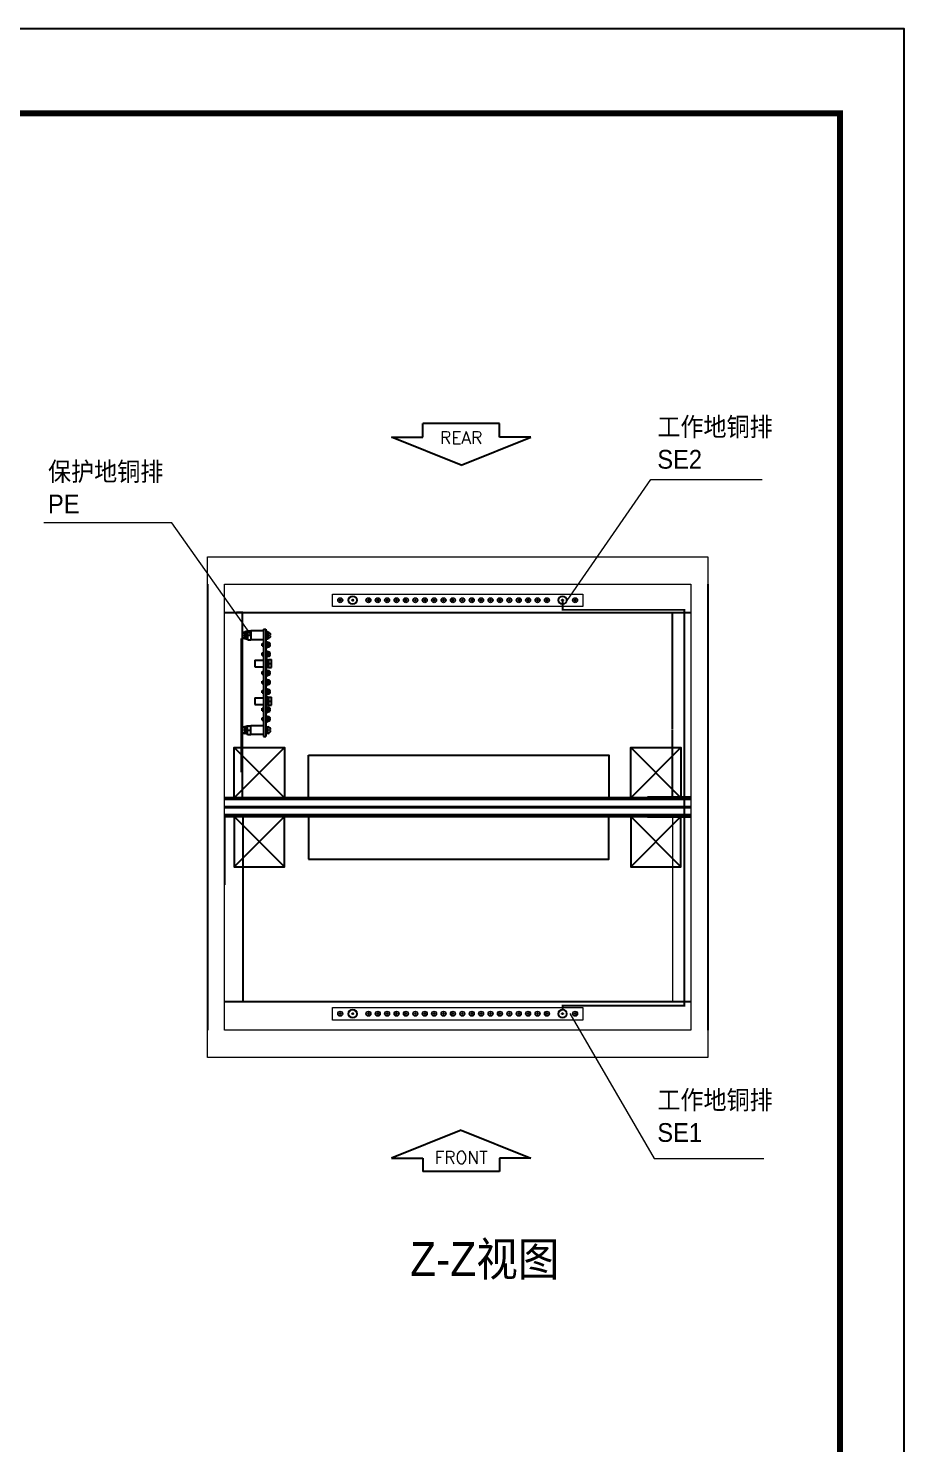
# Model space of a CAD drawing. Extents: x 81437 to 204847, y -54769 to -29444.
# Drawn here: x 89299 to 90696, y -35868 to -33609 of the extents above; entities that cross this region are included whole.
import ezdxf
from ezdxf.enums import TextEntityAlignment as Align

# ---------------------------------------------------------------- set-up
doc = ezdxf.new("R2010")
doc.units = 0
doc.header["$LTSCALE"] = 100
doc.header["$MEASUREMENT"] = 0
for name, color, linetype in [('02___PRT_ALL_AXES', 7, 'Continuous'), ('6', 6, 'Continuous'), ('70X110X1330_DXF_CONTINUOUS_LINE', 7, 'Continuous'), ('C_M8_DXF_CONTINUOUS_LINE', 7, 'Continuous'), ('D4_GB9074_24DXF_CONTINUOUS_LINE', 7, 'Continuous'), ('D4_GB9074_26DXF_CONTINUOUS_LINE', 7, 'Continuous'), ('D6_GB9074_24DXF_CONTINUOUS_LINE', 7, 'Continuous'), ('D6_GB9074_26DXF_CONTINUOUS_LINE', 7, 'Continuous'), ('D8_GB93_DXF_CONTINUOUS_LINE', 7, 'Continuous'), ('D8_GB97_1_DXF_CONTINUOUS_LINE', 7, 'Continuous'), ('GP03Z380_1_LDXF_CONTINUOUS_LINE', 7, 'Continuous'), ('JYZ-01G_DXF_CONTINUOUS_LINE', 7, 'Continuous'), ('KP103-A2-LT0DXF_CONTINUOUS_LINE', 7, 'Continuous'), ('KP103-A2-LT1DXF_CONTINUOUS_LINE', 7, 'Continuous'), ('M4X10_GB818_DXF_CONTINUOUS_LINE', 7, 'Continuous'), ('M6X14_GB818_DXF_CONTINUOUS_LINE', 7, 'Continuous'), ('M8X20_GB5783DXF_CONTINUOUS_LINE', 7, 'Continuous'), ('t', 1, 'Continuous'), ('TEXT', 7, 'Continuous')]:
    doc.layers.add(name, color=color, linetype=linetype)
doc.layers.add('细实线', color=7, linetype='Continuous', lineweight=20)
doc.styles.add('HZ', font='arial.ttf', dxfattribs={"width": 0.7})
doc.styles.add('ROMANS', font='romans', dxfattribs={"width": 0.8, "height": 2})
doc.styles.get("Standard").update_dxf_attribs({"font": ''})
doc.styles.add('微软雅黑', font='')
doc.styles.get('Standard').set_extended_font_data('SimSun')
doc.styles.get('微软雅黑').set_extended_font_data('Microsoft YaHei')

# ---------------------------------------------------------------- blocks, each defined once
blk = doc.blocks.new('图框')
at = {"layer": 't', "color": 7, "const_width": 9.62}
blk.add_lwpolyline([(4109.5, -3210.4), (4109.5, -58.9), (-6.2, -58.9), (-6.2, -3210.4)], close=True, dxfattribs=at)
at = {"color": 7, "style": '微软雅黑', "flags": 8}
for tag, p, height in [('DWG.NAME:', (1375.5, -2969.2), 25), ('DWG.NO.:', (3122, -3089.3), 24), ('图纸编号', (3309.2, -3111.3), 24), ('FILENO.:', (3122.5, -3165), 24), ('文档号', (3311.6, -3183), 24)]:
    blk.add_attdef(tag, p, '', height=height, dxfattribs=at)
at = {"color": 7, "style": '微软雅黑', "width": 0.8, "flags": 8}
for tag, p, height in [('PROJECTNAME:', (3119.3, -2971.7), 24), ('PROJECT_NAME', (3324.7, -2969.2), 25)]:
    blk.add_attdef(tag, p, '', height=height, dxfattribs=at)
at = {"color": 7, "style": '微软雅黑', "flags": 8}
for tag, height, width, p in [('RENLIU', 24, 0.7, (692, -3009.2)), ('SHUFENWANG', 24, 0.7, (879.6, -3009.2)), ('FANGHOU', 24, 0.7, (1063.6, -3009.2)), ('DANDANLI', 24, 0.7, (1243.9, -3009.2)), ('#10STATIONONTROLCABINETCOVER', 30, 0.6, (1771.7, -3076)), ('HANGZHOUHOLLYSYSAUTOMATIONCO.,LTD.', 24, 0.7, (2763.9, -3104.6))]:
    blk.add_attdef(tag, text='', height=height, dxfattribs=dict(at, width=width)).set_placement(p, align=Align.MIDDLE)
for tag, p in [('图纸名称:', (1371.6, -3024.8)), ('项目名称', (3272.9, -3045.6))]:
    blk.add_attdef(tag, text='', height=25, dxfattribs=at).set_placement(p, align=Align.BOTTOM_LEFT)
at = {"color": 7, "flags": 8}
blk.add_attdef('A', text='', height=23, dxfattribs=at).set_placement((53.7, -3033.7), align=Align.MIDDLE)
at = {"color": 7, "style": '微软雅黑', "flags": 8}
for tag, height, p in [('设计时间', 23, (207.7, -3033.7)), ('刘仁', 23, (692, -3061.1)), ('王姝芬', 23, (879.6, -3061.1)), ('侯方', 23, (1063.6, -3061.1)), ('李丹丹', 23, (1243.9, -3061.1)), ('PAGEXOFX', 24, (3947.6, -3097.9)), ('REV.', 24, (53.2, -3121.9)), ('DATE', 24, (202.7, -3121.9)), ('DESCRIPTION', 24, (445.6, -3121.9)), ('PREPARED', 24, (692, -3121.9)), ('CHECKED', 24, (879.6, -3121.9)), ('SIGNED', 24, (1063.6, -3121.9)), ('APPROVED', 24, (1243.9, -3121.9)), ('图纸名称', 30, (1771.7, -3153.6)), ('第几页共几页', 24, (3947.6, -3172.9))]:
    blk.add_attdef(tag, text='', height=height, dxfattribs=at).set_placement(p, align=Align.MIDDLE)
blk = doc.blocks.new('工作地铜排新')
at = {"linetype": 'Continuous', "lineweight": 0}
for p, q in [((8.6, -13), (8.6, -12)), ((8.6, -12), (9.6, -12)), ((9.6, -13), (8.6, -13)), ((9.6, -12), (9.6, -11)), ((9.6, -11), (10.6, -11)), ((9.6, -14), (9.6, -13)), ((10.6, -14), (9.6, -14)), ((10.6, -11), (10.6, -12)), ((10.6, -12), (11.6, -12)), ((10.6, -13), (10.6, -14)), ((11.6, -13), (10.6, -13)), ((11.6, -12), (11.6, -13)), ((8.6, -58), (8.6, -57)), ((8.6, -57), (9.6, -57)), ((9.6, -58), (8.6, -58)), ((9.6, -57), (9.6, -56)), ((9.6, -56), (10.6, -56)), ((9.6, -59), (9.6, -58)), ((10.6, -59), (9.6, -59)), ((10.6, -56), (10.6, -57)), ((10.6, -57), (11.6, -57)), ((10.6, -58), (10.6, -59)), ((11.6, -58), (10.6, -58)), ((11.6, -57), (11.6, -58)), ((8.6, -73), (8.6, -72)), ((8.6, -72), (9.6, -72)), ((9.6, -73), (8.6, -73)), ((8.6, -88), (8.6, -87)), ((8.6, -87), (9.6, -87)), ((9.6, -88), (8.6, -88)), ((9.6, -72), (9.6, -71)), ((9.6, -71), (10.6, -71)), ((9.6, -74), (9.6, -73)), ((10.6, -74), (9.6, -74)), ((9.6, -87), (9.6, -86)), ((9.6, -86), (10.6, -86)), ((9.6, -89), (9.6, -88)), ((10.6, -89), (9.6, -89)), ((10.6, -71), (10.6, -72)), ((10.6, -72), (11.6, -72)), ((10.6, -73), (10.6, -74)), ((11.6, -73), (10.6, -73)), ((10.6, -86), (10.6, -87)), ((10.6, -87), (11.6, -87)), ((10.6, -88), (10.6, -89)), ((11.6, -88), (10.6, -88)), ((11.6, -72), (11.6, -73)), ((11.6, -87), (11.6, -88)), ((8.6, -103), (8.6, -102)), ((8.6, -102), (9.6, -102)), ((9.6, -103), (8.6, -103)), ((9.6, -102), (9.6, -101)), ((9.6, -101), (10.6, -101)), ((9.6, -104), (9.6, -103)), ((10.6, -104), (9.6, -104)), ((10.6, -101), (10.6, -102)), ((10.6, -102), (11.6, -102)), ((10.6, -103), (10.6, -104)), ((11.6, -103), (10.6, -103)), ((11.6, -102), (11.6, -103)), ((8.6, -118), (8.6, -117)), ((8.6, -117), (9.6, -117)), ((9.6, -118), (8.6, -118)), ((8.6, -133), (8.6, -132)), ((8.6, -132), (9.6, -132)), ((9.6, -133), (8.6, -133)), ((9.6, -117), (9.6, -116)), ((9.6, -116), (10.6, -116)), ((9.6, -119), (9.6, -118)), ((10.6, -119), (9.6, -119)), ((9.6, -132), (9.6, -131)), ((9.6, -131), (10.6, -131)), ((9.6, -134), (9.6, -133)), ((10.6, -134), (9.6, -134)), ((10.6, -116), (10.6, -117)), ((10.6, -117), (11.6, -117)), ((10.6, -118), (10.6, -119)), ((11.6, -118), (10.6, -118)), ((10.6, -131), (10.6, -132)), ((10.6, -132), (11.6, -132)), ((10.6, -133), (10.6, -134)), ((11.6, -133), (10.6, -133)), ((11.6, -117), (11.6, -118)), ((11.6, -132), (11.6, -133)), ((8.6, -148), (8.6, -147)), ((8.6, -147), (9.6, -147)), ((9.6, -148), (8.6, -148)), ((9.6, -147), (9.6, -146)), ((9.6, -146), (10.6, -146)), ((9.6, -149), (9.6, -148)), ((10.6, -149), (9.6, -149)), ((10.6, -146), (10.6, -147)), ((10.6, -147), (11.6, -147)), ((10.6, -148), (10.6, -149)), ((11.6, -148), (10.6, -148)), ((11.6, -147), (11.6, -148)), ((8.6, -163), (8.6, -162)), ((8.6, -162), (9.6, -162)), ((9.6, -163), (8.6, -163)), ((8.6, -178), (8.6, -177)), ((8.6, -177), (9.6, -177)), ((9.6, -178), (8.6, -178)), ((9.6, -162), (9.6, -161)), ((9.6, -161), (10.6, -161)), ((9.6, -164), (9.6, -163)), ((10.6, -164), (9.6, -164)), ((9.6, -177), (9.6, -176)), ((9.6, -176), (10.6, -176)), ((9.6, -179), (9.6, -178)), ((10.6, -179), (9.6, -179)), ((10.6, -161), (10.6, -162)), ((10.6, -162), (11.6, -162)), ((10.6, -163), (10.6, -164)), ((11.6, -163), (10.6, -163)), ((10.6, -176), (10.6, -177)), ((10.6, -177), (11.6, -177)), ((10.6, -178), (10.6, -179)), ((11.6, -178), (10.6, -178)), ((11.6, -162), (11.6, -163)), ((11.6, -177), (11.6, -178)), ((8.6, -193), (8.6, -192)), ((8.6, -192), (9.6, -192)), ((9.6, -193), (8.6, -193)), ((9.6, -192), (9.6, -191)), ((9.6, -191), (10.6, -191)), ((9.6, -194), (9.6, -193)), ((10.6, -194), (9.6, -194)), ((10.6, -191), (10.6, -192)), ((10.6, -192), (11.6, -192)), ((10.6, -193), (10.6, -194)), ((11.6, -193), (10.6, -193)), ((11.6, -192), (11.6, -193)), ((8.6, -208), (8.6, -207)), ((8.6, -207), (9.6, -207)), ((9.6, -208), (8.6, -208)), ((8.6, -223), (8.6, -222)), ((8.6, -222), (9.6, -222)), ((9.6, -223), (8.6, -223)), ((9.6, -207), (9.6, -206)), ((9.6, -206), (10.6, -206)), ((9.6, -209), (9.6, -208)), ((10.6, -209), (9.6, -209)), ((9.6, -222), (9.6, -221)), ((9.6, -221), (10.6, -221)), ((9.6, -224), (9.6, -223)), ((10.6, -224), (9.6, -224)), ((10.6, -206), (10.6, -207)), ((10.6, -207), (11.6, -207)), ((10.6, -208), (10.6, -209)), ((11.6, -208), (10.6, -208)), ((10.6, -221), (10.6, -222)), ((10.6, -222), (11.6, -222)), ((10.6, -223), (10.6, -224)), ((11.6, -223), (10.6, -223)), ((11.6, -207), (11.6, -208)), ((11.6, -222), (11.6, -223)), ((8.6, -238), (8.6, -237)), ((8.6, -237), (9.6, -237)), ((9.6, -238), (8.6, -238)), ((9.6, -237), (9.6, -236)), ((9.6, -236), (10.6, -236)), ((9.6, -239), (9.6, -238)), ((10.6, -239), (9.6, -239)), ((10.6, -236), (10.6, -237)), ((10.6, -237), (11.6, -237)), ((10.6, -238), (10.6, -239)), ((11.6, -238), (10.6, -238)), ((11.6, -237), (11.6, -238)), ((8.6, -253), (8.6, -252)), ((8.6, -252), (9.6, -252)), ((9.6, -253), (8.6, -253)), ((8.6, -268), (8.6, -267)), ((8.6, -267), (9.6, -267)), ((9.6, -268), (8.6, -268)), ((9.6, -252), (9.6, -251)), ((9.6, -251), (10.6, -251)), ((9.6, -254), (9.6, -253)), ((10.6, -254), (9.6, -254)), ((9.6, -267), (9.6, -266)), ((9.6, -266), (10.6, -266)), ((9.6, -269), (9.6, -268)), ((10.6, -269), (9.6, -269)), ((10.6, -251), (10.6, -252)), ((10.6, -252), (11.6, -252)), ((10.6, -253), (10.6, -254)), ((11.6, -253), (10.6, -253)), ((10.6, -266), (10.6, -267)), ((10.6, -267), (11.6, -267)), ((10.6, -268), (10.6, -269)), ((11.6, -268), (10.6, -268)), ((11.6, -252), (11.6, -253)), ((11.6, -267), (11.6, -268)), ((8.6, -283), (8.6, -282)), ((8.6, -282), (9.6, -282)), ((9.6, -283), (8.6, -283)), ((9.6, -282), (9.6, -281)), ((9.6, -281), (10.6, -281)), ((9.6, -284), (9.6, -283)), ((10.6, -284), (9.6, -284)), ((10.6, -281), (10.6, -282)), ((10.6, -282), (11.6, -282)), ((10.6, -283), (10.6, -284)), ((11.6, -283), (10.6, -283)), ((11.6, -282), (11.6, -283)), ((8.6, -298), (8.6, -297)), ((8.6, -297), (9.6, -297)), ((9.6, -298), (8.6, -298)), ((8.6, -313), (8.6, -312)), ((8.6, -312), (9.6, -312)), ((9.6, -313), (8.6, -313)), ((9.6, -297), (9.6, -296)), ((9.6, -296), (10.6, -296)), ((9.6, -299), (9.6, -298)), ((10.6, -299), (9.6, -299)), ((9.6, -312), (9.6, -311)), ((9.6, -311), (10.6, -311)), ((9.6, -314), (9.6, -313)), ((10.6, -314), (9.6, -314)), ((10.6, -296), (10.6, -297)), ((10.6, -297), (11.6, -297)), ((10.6, -298), (10.6, -299)), ((11.6, -298), (10.6, -298)), ((10.6, -311), (10.6, -312)), ((10.6, -312), (11.6, -312)), ((10.6, -313), (10.6, -314)), ((11.6, -313), (10.6, -313)), ((11.6, -297), (11.6, -298)), ((11.6, -312), (11.6, -313)), ((8.6, -328), (8.6, -327)), ((8.6, -327), (9.6, -327)), ((9.6, -328), (8.6, -328)), ((9.6, -327), (9.6, -326)), ((9.6, -326), (10.6, -326)), ((9.6, -329), (9.6, -328)), ((10.6, -329), (9.6, -329)), ((10.6, -326), (10.6, -327)), ((10.6, -327), (11.6, -327)), ((10.6, -328), (10.6, -329)), ((11.6, -328), (10.6, -328)), ((11.6, -327), (11.6, -328)), ((8.6, -343), (8.6, -342)), ((8.6, -342), (9.6, -342)), ((9.6, -343), (8.6, -343)), ((9.6, -342), (9.6, -341)), ((9.6, -341), (10.6, -341)), ((9.6, -344), (9.6, -343)), ((10.6, -344), (9.6, -344)), ((10.6, -341), (10.6, -342)), ((10.6, -342), (11.6, -342)), ((10.6, -343), (10.6, -344)), ((11.6, -343), (10.6, -343)), ((11.6, -342), (11.6, -343)), ((8.6, -388), (8.6, -387)), ((8.6, -387), (9.6, -387)), ((9.6, -388), (8.6, -388)), ((9.6, -387), (9.6, -386)), ((9.6, -386), (10.6, -386)), ((9.6, -389), (9.6, -388)), ((10.6, -389), (9.6, -389)), ((10.6, -386), (10.6, -387)), ((10.6, -387), (11.6, -387)), ((10.6, -388), (10.6, -389)), ((11.6, -388), (10.6, -388)), ((11.6, -387), (11.6, -388))]:
    blk.add_line(p, q, dxfattribs=at)
at = {"linetype": 'Continuous'}
for p, q in [((8.6, -32), (9.6, -32)), ((8.6, -33), (8.6, -32)), ((9.6, -33), (8.6, -33)), ((9.6, -31), (10.6, -31)), ((9.6, -32), (9.6, -31)), ((9.6, -34), (9.6, -33)), ((10.6, -34), (9.6, -34)), ((10.6, -31), (10.6, -32)), ((10.6, -32), (11.6, -32)), ((11.6, -33), (10.6, -33)), ((10.6, -33), (10.6, -34)), ((11.6, -32), (11.6, -33)), ((8.6, -367), (9.6, -367)), ((8.6, -368), (8.6, -367)), ((9.6, -368), (8.6, -368)), ((9.6, -366), (10.6, -366)), ((9.6, -367), (9.6, -366)), ((9.6, -369), (9.6, -368)), ((10.6, -369), (9.6, -369)), ((10.6, -366), (10.6, -367)), ((10.6, -367), (11.6, -367)), ((11.6, -368), (10.6, -368)), ((10.6, -368), (10.6, -369)), ((11.6, -367), (11.6, -368))]:
    blk.add_line(p, q, dxfattribs=at)
blk.add_lwpolyline([(20, 0), (20, -400), (0, -400), (0, 0)], close=True)
for centre, radius in [((10.1, -32.5), 7), ((10.1, -32.5), 6), ((10.1, -367.5), 7), ((10.1, -367.5), 6)]:
    blk.add_circle(centre, radius, dxfattribs=at)
at = {"layer": '02___PRT_ALL_AXES', "linetype": 'Continuous', "lineweight": 0}
for centre, radius in [((10.1, -12.5), 4), ((10.1, -12.5), 3.6), ((10.1, -57.5), 4), ((10.1, -57.5), 3.6), ((10.1, -72.5), 4), ((10.1, -87.5), 4), ((10.1, -72.5), 3.6), ((10.1, -87.5), 3.6), ((10.1, -102.5), 4), ((10.1, -102.5), 3.6), ((10.1, -117.5), 4), ((10.1, -132.5), 4), ((10.1, -117.5), 3.6), ((10.1, -132.5), 3.6), ((10.1, -147.5), 4), ((10.1, -147.5), 3.6), ((10.1, -162.5), 4), ((10.1, -177.5), 4), ((10.1, -162.5), 3.6), ((10.1, -177.5), 3.6), ((10.1, -192.5), 4), ((10.1, -192.5), 3.6), ((10.1, -207.5), 4), ((10.1, -222.5), 4), ((10.1, -207.5), 3.6), ((10.1, -222.5), 3.6), ((10.1, -237.5), 4), ((10.1, -237.5), 3.6), ((10.1, -252.5), 4), ((10.1, -267.5), 4), ((10.1, -252.5), 3.6), ((10.1, -267.5), 3.6), ((10.1, -282.5), 4), ((10.1, -297.5), 4), ((10.1, -282.5), 3.6), ((10.1, -312.5), 4), ((10.1, -297.5), 3.6), ((10.1, -312.5), 3.6), ((10.1, -327.5), 4), ((10.1, -342.5), 4), ((10.1, -327.5), 3.6), ((10.1, -342.5), 3.6), ((10.1, -387.5), 4), ((10.1, -387.5), 3.6)]:
    blk.add_circle(centre, radius, dxfattribs=at)
at = {"layer": '细实线'}
for p, q in [((8.6, -12.5), (11.6, -12.5)), ((10.1, -11), (10.1, -14)), ((8.6, -32.5), (11.6, -32.5)), ((10.1, -31), (10.1, -34)), ((8.6, -57.5), (11.6, -57.5)), ((10.1, -56), (10.1, -59)), ((8.6, -72.5), (11.6, -72.5)), ((8.6, -87.5), (11.6, -87.5)), ((10.1, -71), (10.1, -74)), ((10.1, -86), (10.1, -89)), ((8.6, -102.5), (11.6, -102.5)), ((10.1, -101), (10.1, -104)), ((8.6, -117.5), (11.6, -117.5)), ((8.6, -132.5), (11.6, -132.5)), ((10.1, -116), (10.1, -119)), ((10.1, -131), (10.1, -134)), ((8.6, -147.5), (11.6, -147.5)), ((10.1, -146), (10.1, -149)), ((8.6, -162.5), (11.6, -162.5)), ((8.6, -177.5), (11.6, -177.5)), ((10.1, -161), (10.1, -164)), ((10.1, -176), (10.1, -179)), ((8.6, -192.5), (11.6, -192.5)), ((10.1, -191), (10.1, -194)), ((8.6, -207.5), (11.6, -207.5)), ((8.6, -222.5), (11.6, -222.5)), ((10.1, -206), (10.1, -209)), ((10.1, -221), (10.1, -224)), ((8.6, -237.5), (11.6, -237.5)), ((10.1, -236), (10.1, -239)), ((8.6, -252.5), (11.6, -252.5)), ((8.6, -267.5), (11.6, -267.5)), ((10.1, -251), (10.1, -254)), ((10.1, -266), (10.1, -269)), ((8.6, -282.5), (11.6, -282.5)), ((10.1, -281), (10.1, -284)), ((8.6, -297.5), (11.6, -297.5)), ((8.6, -312.5), (11.6, -312.5)), ((10.1, -296), (10.1, -299)), ((10.1, -311), (10.1, -314)), ((8.6, -327.5), (11.6, -327.5)), ((10.1, -326), (10.1, -329)), ((8.6, -342.5), (11.6, -342.5)), ((10.1, -341), (10.1, -344)), ((8.6, -367.5), (11.6, -367.5)), ((10.1, -366), (10.1, -369)), ((8.6, -387.5), (11.6, -387.5)), ((10.1, -386), (10.1, -389))]:
    blk.add_line(p, q, dxfattribs=at)

msp = doc.modelspace()

# ---------------------------------------------------------------- linework, layer by layer
at = {"color": 3, "lineweight": 0}
for p, q in [((89528.4, -34398.6), (89323.8, -34398.6)), ((89528.4, -34398.6), (89323.8, -34398.6)), ((89655.6, -34578.4), (89528.4, -34398.6)), ((89655.6, -34578.4), (89528.4, -34398.6))]:
    msp.add_line(p, q, dxfattribs=at)
at = {"color": 4}
for p, q in [((89707.9, -34757.3), (89627.9, -34837.3)), ((89707.9, -34837.3), (89627.9, -34757.3)), ((90340.9, -34757.3), (90260.9, -34837.3)), ((90340.9, -34837.3), (90260.9, -34757.3)), ((89707.9, -34947.3), (89627.9, -34867.3)), ((89707.9, -34867.3), (89627.9, -34947.3)), ((90340.9, -34947.3), (90260.9, -34867.3)), ((90340.9, -34867.3), (90260.9, -34947.3))]:
    msp.add_line(p, q, dxfattribs=at)
at = {"color": 1}
msp.add_lwpolyline([(86368.2, -33609.5), (90696.5, -33609.5), (90696.5, -37039.7), (86368.2, -37039.7)], close=True, dxfattribs=at)
at = {"color": 4}
for points in [[(89707.9, -34837.3), (89627.9, -34837.3), (89627.9, -34757.3), (89707.9, -34757.3)], [(90340.9, -34837.3), (90260.9, -34837.3), (90260.9, -34757.3), (90340.9, -34757.3)], [(89707.9, -34867.3), (89627.9, -34867.3), (89627.9, -34947.3), (89707.9, -34947.3)], [(90340.9, -34867.3), (90260.9, -34867.3), (90260.9, -34947.3), (90340.9, -34947.3)]]:
    msp.add_lwpolyline(points, close=True, dxfattribs=at)
at = {"color": 7}
for points in [[(89746.2, -34769.4), (90225.9, -34769.4), (90225.9, -34837.3), (89746.2, -34837.3)], [(89746.2, -34935.2), (90225.9, -34935.2), (90225.9, -34867.3), (89746.2, -34867.3)]]:
    msp.add_lwpolyline(points, close=True, dxfattribs=at)
at = {"layer": '6', "color": 7}
for p, q in [((89928.9, -34261.9), (89928.9, -34240.3)), ((89928.9, -34261.9), (89928.9, -34240.3)), ((90051.2, -34240.3), (89928.9, -34240.3)), ((90051.2, -34240.3), (89928.9, -34240.3)), ((89928.9, -34261.9), (89928.9, -34240.3)), ((89928.9, -34261.9), (89928.9, -34240.3)), ((90051.2, -34240.3), (89928.9, -34240.3)), ((90051.2, -34240.3), (89928.9, -34240.3)), ((90051.2, -34261.9), (90051.2, -34240.3)), ((90051.2, -34261.9), (90051.2, -34240.3)), ((90051.2, -34261.9), (90051.2, -34240.3)), ((90051.2, -34261.9), (90051.2, -34240.3)), ((89990, -34306.4), (89878.7, -34261.9)), ((89878.7, -34261.9), (89928.9, -34261.9)), ((89878.7, -34261.9), (89928.9, -34261.9)), ((89990, -34306.4), (89878.7, -34261.9)), ((89990, -34306.4), (89878.7, -34261.9)), ((89878.7, -34261.9), (89928.9, -34261.9)), ((89878.7, -34261.9), (89928.9, -34261.9)), ((89990, -34306.4), (89878.7, -34261.9)), ((89990, -34306.4), (90101.4, -34261.9)), ((89990, -34306.4), (90101.4, -34261.9)), ((89990, -34306.4), (90101.4, -34261.9)), ((89990, -34306.4), (90101.4, -34261.9)), ((90101.4, -34261.9), (90051.2, -34261.9)), ((90101.4, -34261.9), (90051.2, -34261.9)), ((90101.4, -34261.9), (90051.2, -34261.9)), ((90101.4, -34261.9), (90051.2, -34261.9)), ((89990, -35367.8), (89878.7, -35412.3)), ((89990, -35367.8), (89878.7, -35412.3)), ((89990, -35367.8), (89878.7, -35412.3)), ((89990, -35367.8), (89878.7, -35412.3)), ((89990, -35367.8), (90101.4, -35412.3)), ((89990, -35367.8), (90101.4, -35412.3)), ((89990, -35367.8), (90101.4, -35412.3)), ((89990, -35367.8), (90101.4, -35412.3)), ((89878.7, -35412.3), (89928.9, -35412.3)), ((89878.7, -35412.3), (89928.9, -35412.3)), ((89878.7, -35412.3), (89928.9, -35412.3)), ((89878.7, -35412.3), (89928.9, -35412.3)), ((89928.9, -35412.3), (89928.9, -35433.8)), ((89928.9, -35412.3), (89928.9, -35433.8)), ((89928.9, -35412.3), (89928.9, -35433.8)), ((89928.9, -35412.3), (89928.9, -35433.8)), ((90101.4, -35412.3), (90051.2, -35412.3)), ((90101.4, -35412.3), (90051.2, -35412.3)), ((90051.2, -35412.3), (90051.2, -35433.8)), ((90051.2, -35412.3), (90051.2, -35433.8)), ((90101.4, -35412.3), (90051.2, -35412.3)), ((90101.4, -35412.3), (90051.2, -35412.3)), ((90051.2, -35412.3), (90051.2, -35433.8)), ((90051.2, -35412.3), (90051.2, -35433.8)), ((90051.2, -35433.8), (89928.9, -35433.8)), ((90051.2, -35433.8), (89928.9, -35433.8)), ((90051.2, -35433.8), (89928.9, -35433.8)), ((90051.2, -35433.8), (89928.9, -35433.8))]:
    msp.add_line(p, q, dxfattribs=at)
at = {"layer": '70X110X1330_DXF_CONTINUOUS_LINE', "color": 0, "linetype": 'Continuous'}
for p, q in [((90356.4, -34836.3), (90287.4, -34836.3)), ((90356.4, -34836.3), (90287.4, -34836.3)), ((89612.4, -34867.3), (89612.4, -34976.3)), ((89612.4, -34867.3), (89612.4, -34976.3)), ((90356.4, -34868.3), (90287.4, -34868.3)), ((90356.4, -34868.3), (90287.4, -34868.3))]:
    msp.add_line(p, q, dxfattribs=at)
at = {"layer": 'C_M8_DXF_CONTINUOUS_LINE', "color": 0, "linetype": 'Continuous'}
for p, q in [((89660.8, -34617.6), (89660.8, -34628.6)), ((89660.8, -34617.6), (89660.8, -34628.6)), ((89660.8, -34617.6), (89674.3, -34617.6)), ((89660.8, -34628.6), (89674.3, -34628.6)), ((89660.8, -34677.6), (89660.8, -34688.6)), ((89660.8, -34677.6), (89660.8, -34688.6)), ((89660.8, -34677.6), (89674.3, -34677.6)), ((89660.8, -34688.6), (89674.3, -34688.6))]:
    msp.add_line(p, q, dxfattribs=at)
at = {"layer": 'D4_GB9074_24DXF_CONTINUOUS_LINE', "color": 0, "linetype": 'Continuous'}
for p, q in [((89680.3, -34588.6), (89680.3, -34597.6)), ((89680.3, -34588.6), (89681.1, -34588.6)), ((89680.3, -34597.6), (89681.1, -34597.6)), ((89681.1, -34588.6), (89681.1, -34597.6)), ((89680.3, -34603.6), (89680.3, -34612.6)), ((89680.3, -34603.6), (89681.1, -34603.6)), ((89680.3, -34612.6), (89681.1, -34612.6)), ((89681.1, -34603.6), (89681.1, -34612.6)), ((89680.3, -34633.6), (89680.3, -34642.6)), ((89680.3, -34633.6), (89681.1, -34633.6)), ((89680.3, -34642.6), (89681.1, -34642.6)), ((89681.1, -34633.6), (89681.1, -34642.6)), ((89680.3, -34648.6), (89680.3, -34657.6)), ((89680.3, -34648.6), (89681.1, -34648.6)), ((89680.3, -34657.6), (89681.1, -34657.6)), ((89680.3, -34663.6), (89680.3, -34672.6)), ((89680.3, -34663.6), (89681.1, -34663.6)), ((89681.1, -34648.6), (89681.1, -34657.6)), ((89681.1, -34663.6), (89681.1, -34672.6)), ((89680.3, -34672.6), (89681.1, -34672.6)), ((89680.3, -34692.1), (89680.3, -34701.1)), ((89680.3, -34692.1), (89681.1, -34692.1)), ((89681.1, -34692.1), (89681.1, -34701.1)), ((89680.3, -34701.1), (89681.1, -34701.1)), ((89680.3, -34707.1), (89680.3, -34716.1)), ((89680.3, -34707.1), (89681.1, -34707.1)), ((89681.1, -34707.1), (89681.1, -34716.1)), ((89680.3, -34716.1), (89681.1, -34716.1))]:
    msp.add_line(p, q, dxfattribs=at)
at = {"layer": 'D4_GB9074_26DXF_CONTINUOUS_LINE', "color": 0, "linetype": 'Continuous'}
for p, q in [((89681.1, -34596.6), (89682.2, -34596.6)), ((89682.2, -34589.6), (89682.2, -34596.6)), ((89681.1, -34611.6), (89682.2, -34611.6)), ((89682.2, -34604.6), (89682.2, -34611.6)), ((89681.1, -34641.6), (89682.2, -34641.6)), ((89682.2, -34634.6), (89682.2, -34641.6)), ((89681.1, -34656.6), (89682.2, -34656.6)), ((89682.2, -34649.6), (89682.2, -34656.6)), ((89682.2, -34664.6), (89682.2, -34671.6)), ((89681.1, -34671.6), (89682.2, -34671.6)), ((89681.1, -34700.1), (89682.2, -34700.1)), ((89682.2, -34693.1), (89682.2, -34700.1)), ((89682.2, -34708.1), (89682.2, -34715.1)), ((89681.1, -34715.1), (89682.2, -34715.1))]:
    msp.add_line(p, q, dxfattribs=at)
for centre, start_param, end_param in [((89681.1, -34593.1), 1.492138, 1.570796), ((89682.2, -34593.1), 7.853982, 8.011779), ((89681.1, -34608.1), 1.492138, 1.570796), ((89682.2, -34608.1), 7.853982, 8.011779), ((89681.1, -34638.1), 1.492138, 1.570796), ((89682.2, -34638.1), 7.853982, 8.011779), ((89681.1, -34653.1), 1.492138, 1.570796), ((89682.2, -34653.1), 7.853982, 8.011779), ((89681.1, -34668.1), 1.492138, 1.570796), ((89682.2, -34668.1), 7.853982, 8.011779), ((89681.1, -34696.6), 1.492138, 1.570796), ((89682.2, -34696.6), 7.853982, 8.011779), ((89681.1, -34711.6), 1.492138, 1.570796), ((89682.2, -34711.6), 7.853982, 8.011779)]:
    msp.add_ellipse(centre, major_axis=(7, 0), ratio=0.5, start_param=start_param, end_param=end_param, dxfattribs=at)
at = {"layer": 'D6_GB9074_24DXF_CONTINUOUS_LINE', "color": 0, "linetype": 'Continuous'}
for p, q in [((89646.2, -34584.1), (89646.2, -34572.1)), ((89646.2, -34584.1), (89646.2, -34572.1)), ((89647.8, -34572.1), (89646.2, -34572.1)), ((89678.3, -34572.1), (89679.9, -34572.1)), ((89679.9, -34572.1), (89679.9, -34584.1)), ((89647.8, -34584.1), (89646.2, -34584.1)), ((89678.3, -34584.1), (89679.9, -34584.1)), ((89646.2, -34723.4), (89646.2, -34735.4)), ((89647.8, -34723.4), (89646.2, -34723.4)), ((89647.8, -34735.4), (89646.2, -34735.4)), ((89678.3, -34723.4), (89679.9, -34723.4)), ((89678.3, -34735.4), (89679.9, -34735.4)), ((89679.9, -34735.4), (89679.9, -34723.4))]:
    msp.add_line(p, q, dxfattribs=at)
at = {"layer": 'D6_GB9074_26DXF_CONTINUOUS_LINE', "color": 0, "linetype": 'Continuous'}
for p, q in [((89644.6, -34583.6), (89644.6, -34572.6)), ((89644.6, -34583.6), (89644.6, -34572.6)), ((89681.5, -34572.6), (89681.5, -34583.6)), ((89646.2, -34583.6), (89644.6, -34583.6)), ((89679.9, -34583.6), (89681.5, -34583.6)), ((89644.6, -34723.9), (89644.6, -34734.9)), ((89646.2, -34723.9), (89644.6, -34723.9)), ((89679.9, -34723.9), (89681.5, -34723.9)), ((89681.5, -34734.9), (89681.5, -34723.9))]:
    msp.add_line(p, q, dxfattribs=at)
for centre, start_param, end_param in [((89646.2, -34578.1), 1.570796, 1.716769), ((89644.6, -34578.1), 1.498, 1.570796), ((89679.9, -34578.1), 1.498, 1.570796), ((89681.5, -34578.1), 7.853982, 7.999954)]:
    msp.add_ellipse(centre, major_axis=(11, 0), ratio=0.5, start_param=start_param, end_param=end_param, dxfattribs=at)
at = {"layer": 'D6_GB9074_26DXF_CONTINUOUS_LINE', "color": 0, "linetype": 'Continuous', "extrusion": (0, 0, -1)}
for centre, start_param, end_param in [((89646.2, -34729.4), 1.570796, 1.716769), ((89644.6, -34729.4), 1.498, 1.570796), ((89679.9, -34729.4), 1.498, 1.570796), ((89681.5, -34729.4), 7.853982, 7.999954)]:
    msp.add_ellipse(centre, major_axis=(11, 0), ratio=0.5, start_param=start_param, end_param=end_param, dxfattribs=at)
at = {"layer": 'D8_GB93_DXF_CONTINUOUS_LINE', "color": 0, "linetype": 'Continuous'}
for p, q in [((89682, -34629.3), (89682, -34617)), ((89682, -34629.3), (89679.9, -34629.3)), ((89682, -34689.3), (89679.9, -34689.3)), ((89682, -34689.3), (89682, -34677))]:
    msp.add_line(p, q, dxfattribs=at)
for centre, start_param, end_param in [((89682, -34623.1), 1.570796, 1.742369), ((89679.9, -34623.1), 1.485319, 1.570796), ((89682, -34683.1), 1.570796, 1.742369), ((89679.9, -34683.1), 1.485319, 1.570796)]:
    msp.add_ellipse(centre, major_axis=(12.3, 0), ratio=0.5, start_param=start_param, end_param=end_param, dxfattribs=at)
at = {"layer": 'D8_GB97_1_DXF_CONTINUOUS_LINE', "color": 0, "linetype": 'Continuous'}
for p, q in [((89679.9, -34615.1), (89678.3, -34615.1)), ((89679.9, -34631.1), (89679.9, -34615.1)), ((89679.9, -34631.1), (89678.3, -34631.1)), ((89679.9, -34675.1), (89678.3, -34675.1)), ((89679.9, -34691.1), (89678.3, -34691.1)), ((89679.9, -34691.1), (89679.9, -34675.1))]:
    msp.add_line(p, q, dxfattribs=at)
at = {"layer": 'GP03Z380_1_LDXF_CONTINUOUS_LINE', "color": 0, "linetype": 'Continuous'}
for p, q in [((89584.9, -34496.3), (89584.9, -35208.3)), ((89584.9, -34496.3), (89584.9, -35208.3)), ((90383.9, -34496.3), (90383.9, -35208.3)), ((90383.9, -34496.3), (90383.9, -35208.3))]:
    msp.add_line(p, q, dxfattribs=at)
at = {"layer": 'JYZ-01G_DXF_CONTINUOUS_LINE', "color": 0, "linetype": 'Continuous'}
for p, q in [((89649.3, -34571.1), (89654.3, -34571.1)), ((89649.3, -34578.1), (89654.3, -34578.1)), ((89654.3, -34571.1), (89654.3, -34585.1)), ((89654.3, -34571.1), (89654.3, -34585.1)), ((89674.3, -34571.1), (89654.3, -34571.1)), ((89649.3, -34585.1), (89654.3, -34585.1)), ((89674.3, -34585.1), (89654.3, -34585.1)), ((89649.3, -34722.4), (89654.3, -34722.4)), ((89649.3, -34729.4), (89654.3, -34729.4)), ((89649.3, -34736.4), (89654.3, -34736.4)), ((89654.3, -34736.4), (89654.3, -34722.4)), ((89674.3, -34722.4), (89654.3, -34722.4)), ((89674.3, -34736.4), (89654.3, -34736.4))]:
    msp.add_line(p, q, dxfattribs=at)
at = {"layer": 'KP103-A2-LT0DXF_CONTINUOUS_LINE', "color": 0, "linetype": 'Continuous'}
for p, q in [((89612.4, -34541.8), (90356.4, -34541.8)), ((89612.4, -34541.8), (90356.4, -34541.8)), ((89641.7, -34541.9), (89631.4, -34541.9)), ((89641.7, -34541.9), (89631.4, -34541.9)), ((89640.2, -34541.9), (89640.2, -34837.3)), ((89640.2, -34541.9), (89640.2, -34837.3)), ((90327.2, -34727.3), (90327.2, -34541.8)), ((90327.2, -34727.3), (90327.2, -34541.8)), ((89674.3, -34568.1), (89674.3, -34739.4)), ((89674.3, -34568.1), (89678.3, -34568.1)), ((89678.3, -34568.1), (89678.3, -34739.4)), ((89639.2, -34796.3), (89639.2, -34583.3)), ((89639.2, -34796.3), (89639.2, -34583.3)), ((90327.2, -34836.3), (90327.2, -34728.3)), ((90327.2, -34836.3), (90327.2, -34728.3)), ((89674.3, -34739.4), (89678.3, -34739.4)), ((89641.7, -34868.3), (89641.7, -35162.8)), ((89641.7, -34868.3), (89641.7, -35162.8)), ((90356.4, -35162.8), (89612.4, -35162.8)), ((90356.4, -35162.8), (89612.4, -35162.8))]:
    msp.add_line(p, q, dxfattribs=at)
at = {"layer": 'KP103-A2-LT1DXF_CONTINUOUS_LINE', "color": 0, "linetype": 'Continuous'}
for p, q in [((90356.4, -34837.3), (89612.4, -34837.3)), ((90356.4, -34837.3), (89612.4, -34837.3)), ((90356.4, -34840.3), (89612.4, -34840.3)), ((90356.4, -34840.3), (89612.4, -34840.3)), ((89612.4, -34851.3), (90356.4, -34851.3)), ((89612.4, -34851.3), (90356.4, -34851.3)), ((90356.4, -34853.3), (89612.4, -34853.3)), ((90356.4, -34853.3), (89612.4, -34853.3)), ((89612.4, -34864.3), (90356.4, -34864.3)), ((89612.4, -34864.3), (90356.4, -34864.3)), ((89612.4, -34867.3), (90356.4, -34867.3)), ((89612.4, -34867.3), (90356.4, -34867.3))]:
    msp.add_line(p, q, dxfattribs=at)
at = {"layer": 'M4X10_GB818_DXF_CONTINUOUS_LINE', "color": 0, "linetype": 'Continuous'}
for p, q in [((89672.2, -34595.1), (89672.2, -34591.1)), ((89672.2, -34595.1), (89672.2, -34591.1)), ((89672.2, -34591.1), (89674.3, -34591.1)), ((89672.2, -34595.1), (89674.3, -34595.1)), ((89678.3, -34591.1), (89680.3, -34591.1)), ((89678.3, -34595.1), (89680.3, -34595.1)), ((89682.2, -34596.6), (89682.2, -34589.6)), ((89684.3, -34590.6), (89684.3, -34590.7)), ((89684.3, -34590.6), (89684.3, -34590.7)), ((89684.3, -34592.6), (89685.3, -34592.6)), ((89684.3, -34593.6), (89685.3, -34593.6)), ((89684.3, -34595.6), (89684.3, -34595.6)), ((89672.2, -34610.1), (89672.2, -34606.1)), ((89672.2, -34610.1), (89672.2, -34606.1)), ((89672.2, -34606.1), (89674.3, -34606.1)), ((89672.2, -34610.1), (89674.3, -34610.1)), ((89678.3, -34606.1), (89680.3, -34606.1)), ((89678.3, -34610.1), (89680.3, -34610.1)), ((89682.2, -34611.6), (89682.2, -34604.6)), ((89684.3, -34605.6), (89684.3, -34605.7)), ((89684.3, -34607.6), (89685.3, -34607.6)), ((89684.3, -34608.6), (89685.3, -34608.6)), ((89684.3, -34610.6), (89684.3, -34610.6)), ((89672.2, -34640.1), (89672.2, -34636.1)), ((89672.2, -34640.1), (89672.2, -34636.1)), ((89672.2, -34636.1), (89674.3, -34636.1)), ((89672.2, -34640.1), (89674.3, -34640.1)), ((89678.3, -34636.1), (89680.3, -34636.1)), ((89678.3, -34640.1), (89680.3, -34640.1)), ((89682.2, -34641.6), (89682.2, -34634.6)), ((89684.3, -34635.6), (89684.3, -34635.7)), ((89684.3, -34637.6), (89685.3, -34637.6)), ((89684.3, -34638.6), (89685.3, -34638.6)), ((89684.3, -34640.6), (89684.3, -34640.6)), ((89672.2, -34655.1), (89672.2, -34651.1)), ((89672.2, -34655.1), (89672.2, -34651.1)), ((89672.2, -34651.1), (89674.3, -34651.1)), ((89672.2, -34655.1), (89674.3, -34655.1)), ((89672.2, -34670.1), (89672.2, -34666.1)), ((89672.2, -34670.1), (89672.2, -34666.1)), ((89672.2, -34666.1), (89674.3, -34666.1)), ((89678.3, -34651.1), (89680.3, -34651.1)), ((89678.3, -34655.1), (89680.3, -34655.1)), ((89678.3, -34666.1), (89680.3, -34666.1)), ((89682.2, -34656.6), (89682.2, -34649.6)), ((89682.2, -34671.6), (89682.2, -34664.6)), ((89684.3, -34650.6), (89684.3, -34650.7)), ((89684.3, -34652.6), (89685.3, -34652.6)), ((89684.3, -34653.6), (89685.3, -34653.6)), ((89684.3, -34655.6), (89684.3, -34655.6)), ((89684.3, -34665.6), (89684.3, -34665.7)), ((89684.3, -34667.6), (89685.3, -34667.6)), ((89684.3, -34668.6), (89685.3, -34668.6)), ((89672.2, -34670.1), (89674.3, -34670.1)), ((89678.3, -34670.1), (89680.3, -34670.1)), ((89684.3, -34670.6), (89684.3, -34670.6)), ((89672.2, -34698.6), (89672.2, -34694.6)), ((89672.2, -34694.6), (89674.3, -34694.6)), ((89672.2, -34698.6), (89674.3, -34698.6)), ((89672.2, -34713.6), (89672.2, -34709.6)), ((89672.2, -34709.6), (89674.3, -34709.6)), ((89672.2, -34713.6), (89674.3, -34713.6)), ((89678.3, -34694.6), (89680.3, -34694.6)), ((89678.3, -34698.6), (89680.3, -34698.6)), ((89678.3, -34709.6), (89680.3, -34709.6)), ((89678.3, -34713.6), (89680.3, -34713.6)), ((89682.2, -34700.1), (89682.2, -34693.1)), ((89682.2, -34715.1), (89682.2, -34708.1)), ((89684.3, -34694.1), (89684.3, -34694.2)), ((89684.3, -34696.1), (89685.3, -34696.1)), ((89684.3, -34697.1), (89685.3, -34697.1)), ((89684.3, -34699.1), (89684.3, -34699.1)), ((89684.3, -34709.1), (89684.3, -34709.2)), ((89684.3, -34711.1), (89685.3, -34711.1)), ((89684.3, -34712.1), (89685.3, -34712.1)), ((89684.3, -34714.1), (89684.3, -34714.1))]:
    msp.add_line(p, q, dxfattribs=at)
for centre, radius, start, end in [((89681.9, -34593.1), 3.51, 45.4152, 84.8725), ((89681.9, -34593.1), 3.51, 275.1275, 314.5848), ((89681.9, -34593.1), 3.48, 8.2648, 45.3512), ((89679.4, -34593.1), 4.96, 2.8833, 5.764), ((89679.3, -34593.1), 4.99, 359.9993, 2.8832), ((89679.4, -34593.1), 4.97, 354.2368, 0.0096), ((89681.9, -34593.1), 3.48, 314.6488, 351.7352), ((89681.9, -34608.1), 3.51, 45.4152, 84.8725), ((89681.9, -34608.1), 3.51, 275.1275, 314.5848), ((89681.9, -34608.1), 3.48, 8.2648, 45.3512), ((89679.4, -34608.1), 4.96, 2.8833, 5.764), ((89679.3, -34608.1), 4.99, 359.9993, 2.8832), ((89679.4, -34608.1), 4.97, 354.2368, 0.0096), ((89681.9, -34608.1), 3.48, 314.6488, 351.7352), ((89681.9, -34638.1), 3.51, 45.4152, 84.8725), ((89681.9, -34638.1), 3.51, 275.1275, 314.5848), ((89681.9, -34638.1), 3.48, 8.2648, 45.3512), ((89679.4, -34638.1), 4.96, 2.8833, 5.764), ((89679.3, -34638.1), 4.99, 359.9993, 2.8832), ((89679.4, -34638.1), 4.97, 354.2368, 0.0096), ((89681.9, -34638.1), 3.48, 314.6488, 351.7352), ((89681.9, -34653.1), 3.51, 45.4152, 84.8725), ((89681.9, -34653.1), 3.51, 275.1275, 314.5848), ((89681.9, -34668.1), 3.51, 45.4152, 84.8725), ((89681.9, -34653.1), 3.48, 8.2648, 45.3512), ((89679.4, -34653.1), 4.96, 2.8833, 5.764), ((89679.3, -34653.1), 4.99, 359.9993, 2.8832), ((89679.4, -34653.1), 4.97, 354.2368, 0.0096), ((89681.9, -34653.1), 3.48, 314.6488, 351.7352), ((89681.9, -34668.1), 3.48, 8.2648, 45.3512), ((89679.4, -34668.1), 4.96, 2.8833, 5.764), ((89679.3, -34668.1), 4.99, 359.9993, 2.8832), ((89679.4, -34668.1), 4.97, 354.2368, 0.0096), ((89681.9, -34668.1), 3.48, 314.6488, 351.7352), ((89681.9, -34668.1), 3.51, 275.1275, 314.5848), ((89681.9, -34696.6), 3.51, 45.4152, 84.8725), ((89681.9, -34696.6), 3.51, 275.1275, 314.5848), ((89681.9, -34711.6), 3.51, 45.4152, 84.8725), ((89681.9, -34711.6), 3.51, 275.1275, 314.5848), ((89681.9, -34696.6), 3.48, 8.2648, 45.3512), ((89679.4, -34696.6), 4.96, 2.8833, 5.764), ((89679.3, -34696.6), 4.99, 359.9993, 2.8832), ((89679.4, -34696.6), 4.97, 354.2368, 0.0096), ((89681.9, -34696.6), 3.48, 314.6488, 351.7352), ((89681.9, -34711.6), 3.48, 8.2648, 45.3512), ((89679.4, -34711.6), 4.96, 2.8833, 5.764), ((89679.3, -34711.6), 4.99, 359.9993, 2.8832), ((89679.4, -34711.6), 4.97, 354.2368, 0.0096), ((89681.9, -34711.6), 3.48, 314.6488, 351.7352)]:
    msp.add_arc(centre, radius, start, end, dxfattribs=at)
at = {"layer": 'M6X14_GB818_DXF_CONTINUOUS_LINE', "color": 0, "linetype": 'Continuous'}
for p, q in [((89640.2, -34577.4), (89641.4, -34577.4)), ((89640.2, -34578.9), (89641.4, -34578.9)), ((89641.4, -34574.7), (89641.4, -34574.6)), ((89684.7, -34574.6), (89684.6, -34574.7)), ((89684.7, -34574.6), (89684.6, -34574.7)), ((89684.6, -34577.4), (89685.9, -34577.4)), ((89684.6, -34578.9), (89685.9, -34578.9)), ((89641.4, -34581.6), (89641.4, -34581.6)), ((89641.4, -34581.6), (89641.4, -34581.6)), ((89684.6, -34581.6), (89684.7, -34581.6)), ((89640.2, -34728.6), (89641.4, -34728.6)), ((89640.2, -34730.1), (89641.4, -34730.1)), ((89641.4, -34725.9), (89641.4, -34725.9)), ((89641.4, -34732.8), (89641.4, -34732.9)), ((89684.6, -34725.9), (89684.7, -34725.9)), ((89684.6, -34728.6), (89685.9, -34728.6)), ((89684.6, -34730.1), (89685.9, -34730.1)), ((89684.7, -34732.9), (89684.6, -34732.8))]:
    msp.add_line(p, q, dxfattribs=at)
for centre, radius, start, end in [((89645.4, -34578.1), 5.26, 138.7898, 171.8014), ((89645.4, -34578.1), 5.26, 188.1986, 221.2102), ((89645.4, -34578.1), 5.31, 98.7974, 138.717), ((89648.4, -34578.1), 7.01, 173.8794, 176.9388), ((89648.4, -34578.1), 7.06, 176.9377, 183.0623), ((89648.4, -34578.1), 7.01, 183.0612, 186.1206), ((89680.7, -34578.1), 5.31, 41.283, 81.2026), ((89680.7, -34578.1), 5.26, 8.1986, 41.2102), ((89677.6, -34578.1), 7.01, 3.0612, 6.1206), ((89677.6, -34578.1), 7.06, 356.9377, 3.0623), ((89677.6, -34578.1), 7.01, 353.8794, 356.9388), ((89680.7, -34578.1), 5.26, 318.7898, 351.8014), ((89645.4, -34578.1), 5.31, 221.283, 261.2026), ((89680.7, -34578.1), 5.31, 278.7974, 318.717), ((89645.4, -34729.4), 5.26, 138.7898, 171.8014), ((89645.4, -34729.4), 5.26, 188.1986, 221.2102), ((89645.4, -34729.4), 5.31, 98.7974, 138.717), ((89648.4, -34729.4), 7.01, 173.8794, 176.9388), ((89648.4, -34729.4), 7.06, 176.9377, 183.0623), ((89648.4, -34729.4), 7.01, 183.0612, 186.1206), ((89645.4, -34729.4), 5.31, 221.283, 261.2026), ((89680.7, -34729.4), 5.31, 41.283, 81.2026), ((89680.7, -34729.4), 5.31, 278.7974, 318.717), ((89680.7, -34729.4), 5.26, 8.1986, 41.2102), ((89677.6, -34729.4), 7.01, 3.0612, 6.1206), ((89677.6, -34729.4), 7.06, 356.9377, 3.0623), ((89677.6, -34729.4), 7.01, 353.8794, 356.9388), ((89680.7, -34729.4), 5.26, 318.7898, 351.8014)]:
    msp.add_arc(centre, radius, start, end, dxfattribs=at)
at = {"layer": 'M8X20_GB5783DXF_CONTINUOUS_LINE', "color": 0, "linetype": 'Continuous'}
for p, q in [((89682, -34617.3), (89682.6, -34616.6)), ((89682.6, -34616.6), (89682.6, -34629.6)), ((89682.6, -34616.6), (89687.3, -34616.6)), ((89682.6, -34623.1), (89686.7, -34623.1)), ((89687.3, -34629.6), (89687.3, -34616.6)), ((89682, -34629), (89682.6, -34629.6)), ((89682.6, -34629.6), (89687.3, -34629.6)), ((89682, -34677.3), (89682.6, -34676.6)), ((89682, -34689), (89682.6, -34689.6)), ((89682.6, -34676.6), (89682.6, -34689.6)), ((89682.6, -34676.6), (89687.3, -34676.6)), ((89682.6, -34683.1), (89686.7, -34683.1)), ((89682.6, -34689.6), (89687.3, -34689.6)), ((89687.3, -34689.6), (89687.3, -34676.6))]:
    msp.add_line(p, q, dxfattribs=at)
for points, start_tangent, end_tangent in [([(89687.3, -34619.9), (89687.2, -34619.1), (89687.1, -34618.2), (89686.7, -34616.6)], (0, 1), (-0.316228, 0.948683)), ([(89686.7, -34623.1), (89687.1, -34621.5), (89687.2, -34620.7), (89687.3, -34619.9)], (0.316228, 0.948683), (0, 1)), ([(89687.3, -34626.4), (89687.2, -34625.6), (89687.1, -34624.7), (89686.7, -34623.1)], (0, 1), (-0.316228, 0.948683)), ([(89686.7, -34629.6), (89687.1, -34628), (89687.2, -34627.2), (89687.3, -34626.4)], (0.316228, 0.948683), (0, 1)), ([(89687.3, -34679.9), (89687.2, -34679.1), (89687.1, -34678.2), (89686.7, -34676.6)], (0, 1), (-0.316228, 0.948683)), ([(89686.7, -34683.1), (89687.1, -34681.5), (89687.2, -34680.7), (89687.3, -34679.9)], (0.316228, 0.948683), (0, 1)), ([(89687.3, -34686.4), (89687.2, -34685.6), (89687.1, -34684.7), (89686.7, -34683.1)], (0, 1), (-0.316228, 0.948683)), ([(89686.7, -34689.6), (89687.1, -34688), (89687.2, -34687.2), (89687.3, -34686.4)], (0.316228, 0.948683), (0, 1))]:
    msp.add_spline(points, degree=3, dxfattribs=dict(at, start_tangent=start_tangent, end_tangent=end_tangent))
at = {"layer": '细实线', "color": 3}
for p, q in [((90159.5, -34522.8), (90292.7, -34329.2)), ((90159.5, -34522.8), (90292.7, -34329.2)), ((90292.7, -34329.2), (90470.7, -34329.2)), ((90292.7, -34329.2), (90470.7, -34329.2)), ((90163.3, -35181.7), (90298, -35413.2)), ((90163.3, -35181.7), (90298, -35413.2)), ((90298, -35413.2), (90473.2, -35413.2)), ((90298, -35413.2), (90473.2, -35413.2))]:
    msp.add_line(p, q, dxfattribs=at)
at = {"layer": '细实线'}
for p, q in [((89647.8, -34571.1), (89647.8, -34585.1)), ((89647.8, -34572.1), (89647.8, -34584.1)), ((89649.3, -34571.1), (89649.3, -34585.1)), ((89647.8, -34736.4), (89647.8, -34722.4)), ((89647.8, -34735.4), (89647.8, -34723.4)), ((89649.3, -34736.4), (89649.3, -34722.4)), ((90327.2, -34867.3), (90327.2, -35162.8)), ((90327.2, -34867.3), (90327.2, -35162.8))]:
    msp.add_line(p, q, dxfattribs=at)
for points in [[(89584.9, -34452.8), (90383.9, -34452.8), (90383.9, -35251.8), (89584.9, -35251.8)], [(89584.9, -34452.8), (90383.9, -34452.8), (90383.9, -35251.8), (89584.9, -35251.8)], [(89612.4, -34496.3), (90356.4, -34496.3), (90356.4, -35208.3), (89612.4, -35208.3)], [(89612.4, -34496.3), (90356.4, -34496.3), (90356.4, -35208.3), (89612.4, -35208.3)], [(89647.8, -34571.1), (89649.3, -34571.1), (89649.3, -34585.1), (89647.8, -34585.1)], [(89647.8, -34736.4), (89649.3, -34736.4), (89649.3, -34722.4), (89647.8, -34722.4)]]:
    msp.add_lwpolyline(points, close=True, dxfattribs=at)
at = {"layer": '细实线', "color": 3, "const_width": 3}
msp.add_lwpolyline([(90151.9, -34523.6), (90151.9, -34537.5), (90346.3, -34537.5), (90346.3, -35169.2), (90152.1, -35169.2), (90151.9, -35175.9)], dxfattribs=at)

# ---------------------------------------------------------------- block references
at = {"color": 1}
msp.add_blockref('图框', (86485.2, -33686.3), dxfattribs=at)
at = {"layer": '细实线', "color": 1, "rotation": 90}
for p in [(89784.4, -34532.2), (89784.4, -35192)]:
    msp.add_blockref('工作地铜排新', p, dxfattribs=at)

# ---------------------------------------------------------------- texts
at = {"color": 7, "style": 'HZ', "width": 0.9}
for s, height, p in [('工作地铜排', 30, (90303.2, -34260.3)), ('工作地铜排', 30, (90303.2, -34260.3)), ('SE2', 30, (90303.2, -34312.2)), ('SE2', 30, (90303.2, -34312.2)), ('保护地铜排', 30, (89330.5, -34331.7)), ('保护地铜排', 30, (89330.5, -34331.7)), ('PE', 30, (89330.5, -34383.6)), ('PE', 30, (89330.5, -34383.6)), ('工作地铜排', 30, (90303.2, -35334.6)), ('工作地铜排', 30, (90303.2, -35334.6)), ('SE1', 30, (90303.2, -35386.5)), ('SE1', 30, (90303.2, -35386.5)), ('Z-Z视图', 54, (89908.6, -35600.4))]:
    msp.add_text(s, height=height, dxfattribs=at).set_placement(p)
at = {"layer": 'TEXT', "color": 7, "style": 'ROMANS'}
for s, p in [('REAR', (89990, -34262.7)), ('REAR', (89990, -34262.7)), ('REAR', (89990, -34262.7)), ('REAR', (89990, -34262.7)), ('FRONT', (89990, -35411.4)), ('FRONT', (89990, -35411.4)), ('FRONT', (89990, -35411.4)), ('FRONT', (89990, -35411.4))]:
    msp.add_text(s, height=20, dxfattribs=at).set_placement(p, align=Align.MIDDLE)

doc.saveas('drawing.dxf')
